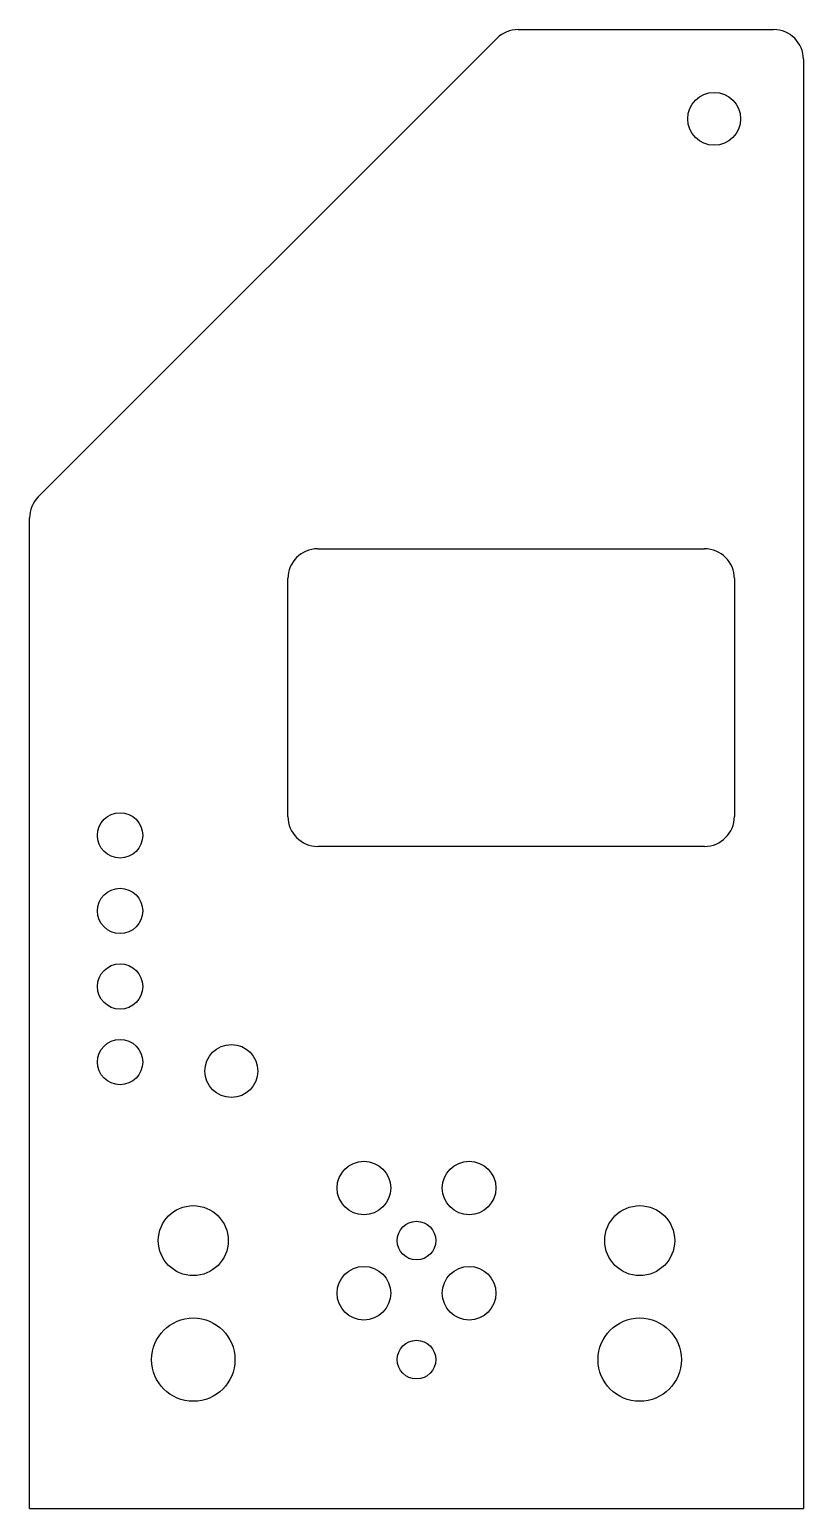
# Model space of a CAD drawing. Extents: x 0 to 1.02, y 0 to 1.96.
import ezdxf

# ---------------------------------------------------------------- set-up
doc = ezdxf.new("R2010")
doc.units = 0
doc.layers.add('17', color=110, linetype='CONTINUOUS')
doc.layers.add('20', color=31, linetype='CONTINUOUS')

# ---------------------------------------------------------------- blocks, each defined once
blk = doc.blocks.new('ROUNDP')
blk.add_circle((0, 0), 0.5)

msp = doc.modelspace()

# ---------------------------------------------------------------- linework, layer by layer
at = {"layer": '20'}
for p, q in [((0.646229, 1.956693), (0.984252, 1.956693)), ((0.011531, 1.338303), (0.61839, 1.945162)), ((1.023622, 1.917323), (1.023622, 0)), ((0, 0), (0, 1.310464)), ((0.381102, 1.269685), (0.892913, 1.269685)), ((0.341732, 0.915354), (0.341732, 1.230315)), ((0.932283, 1.230315), (0.932283, 0.915354)), ((0.892913, 0.875984), (0.381102, 0.875984)), ((0, 0), (1.023622, 0))]:
    msp.add_line(p, q, dxfattribs=at)
for centre, radius in [((0.905512, 1.838583), 0.035), ((0.266929, 0.57874), 0.035), ((0.216535, 0.354331), 0.04626), ((0.807087, 0.354331), 0.04626), ((0.511811, 0.354331), 0.025591), ((0.216535, 0.19685), 0.055118), ((0.807087, 0.19685), 0.055118), ((0.511811, 0.19685), 0.025591)]:
    msp.add_circle(centre, radius, dxfattribs=at)
for centre, start, end in [((0.984252, 1.917323), 0, 90), ((0.646229, 1.917323), 90.000052, 135.000052), ((0.03937, 1.310464), 134.999948, 179.999948), ((0.381102, 1.230315), 90, 180), ((0.892913, 1.230315), 0, 90), ((0.381102, 0.915354), 180, 270), ((0.892913, 0.915354), 270, 0)]:
    msp.add_arc(centre, 0.03937, start, end, dxfattribs=at)

# ---------------------------------------------------------------- block references
at = {"layer": '17', "rotation": 180}
for p, xscale, yscale in [((0.119685, 0.890551), 0.06, 0.06), ((0.119685, 0.890551), 0.06, 0.06), ((0.119685, 0.790551), 0.06, 0.06), ((0.119685, 0.790551), 0.06, 0.06), ((0.119685, 0.690551), 0.06, 0.06), ((0.119685, 0.690551), 0.06, 0.06), ((0.119685, 0.590551), 0.06, 0.06), ((0.119685, 0.590551), 0.06, 0.06), ((0.442214, 0.423928), 0.070866, 0.070866), ((0.442214, 0.423928), 0.070866, 0.070866), ((0.581408, 0.423928), 0.070866, 0.070866), ((0.581408, 0.423928), 0.070866, 0.070866), ((0.442214, 0.284734), 0.070866, 0.070866), ((0.442214, 0.284734), 0.070866, 0.070866), ((0.581408, 0.284734), 0.070866, 0.070866), ((0.581408, 0.284734), 0.070866, 0.070866)]:
    msp.add_blockref('ROUNDP', p, dxfattribs=dict(at, xscale=xscale, yscale=yscale))

doc.saveas('drawing.dxf')
